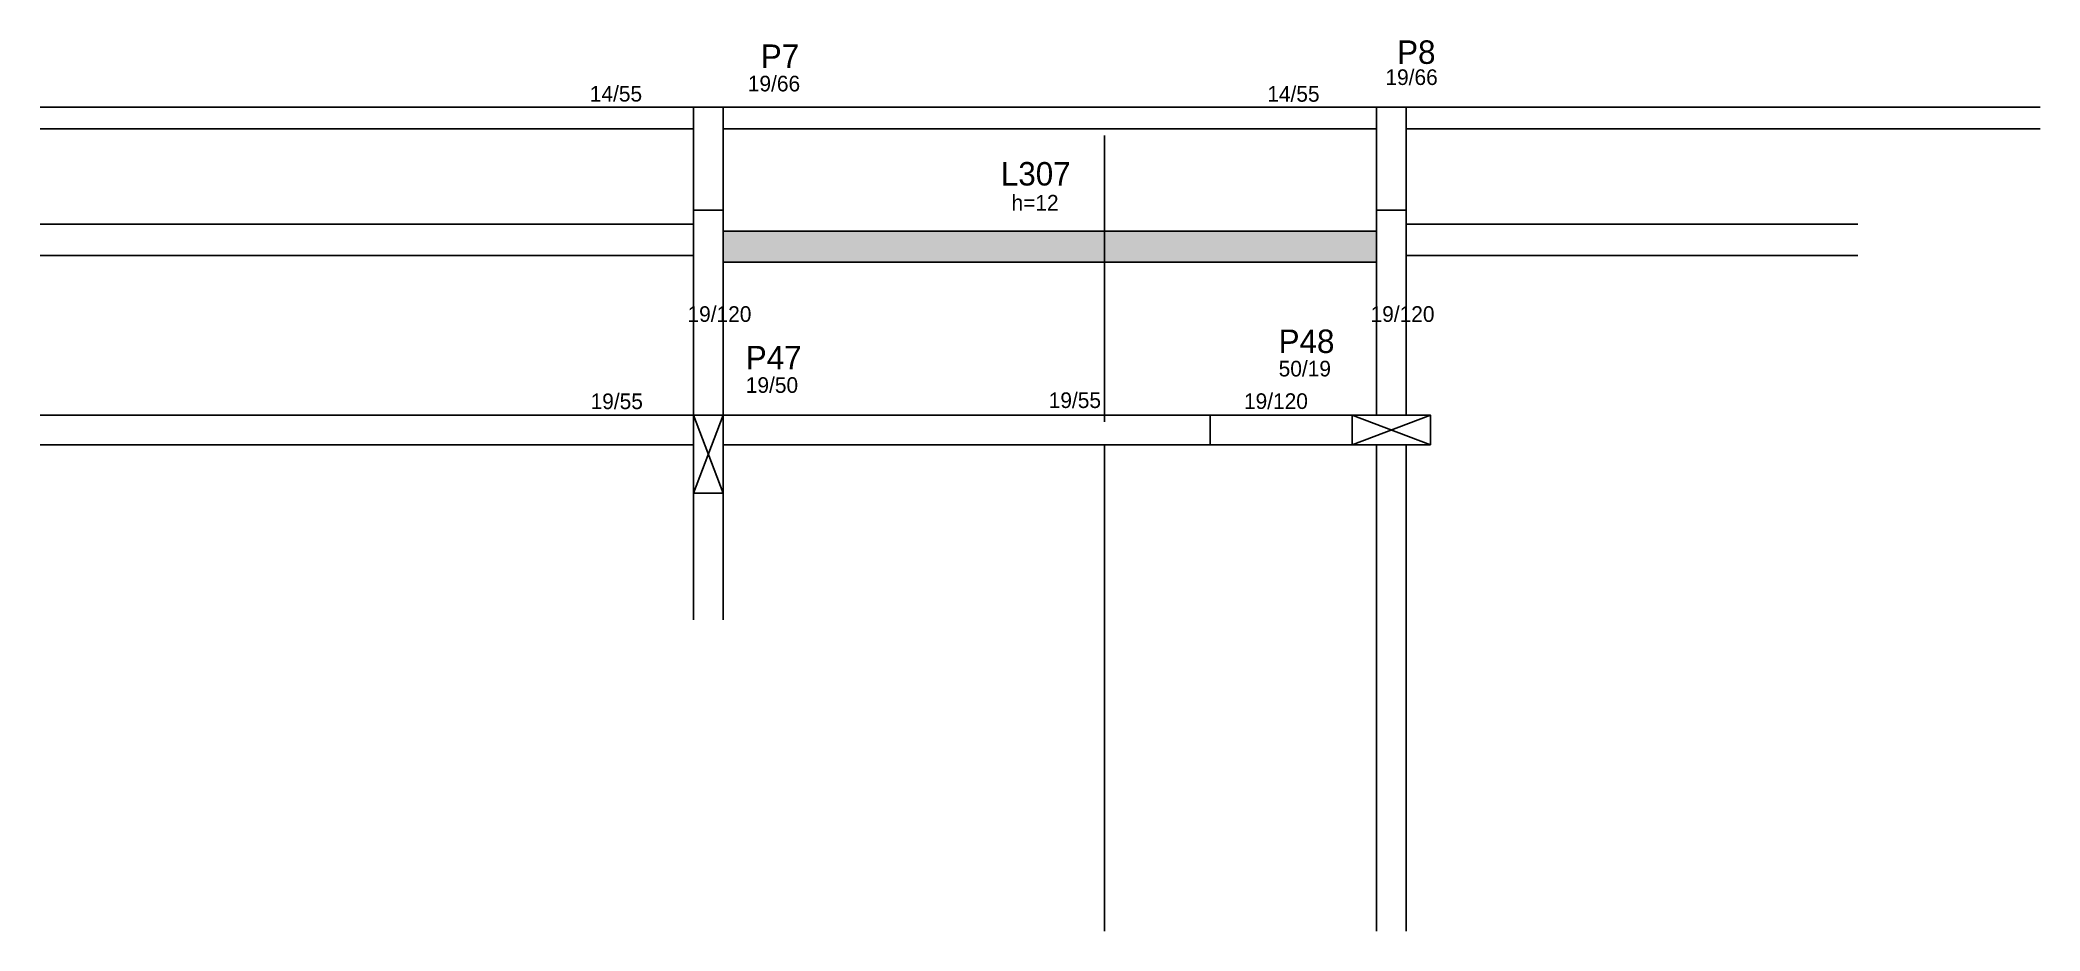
# Model space of a CAD drawing. Header units: metres. Extents: x 4915 to 6195, y 2281 to 2851.
import ezdxf

# ---------------------------------------------------------------- set-up
doc = ezdxf.new("R2010")
doc.units = ezdxf.units.M
for name, color, linetype in [('1', 7, 'Continuous'), ('3', 7, 'Continuous'), ('4', 7, 'Continuous'), ('7', 7, 'Continuous'), ('Hachura', 7, 'Continuous'), ('Painéis', 7, 'Continuous')]:
    doc.layers.add(name, color=color, linetype=linetype)

msp = doc.modelspace()

# ---------------------------------------------------------------- hatches: boundary and pattern name
at = {"layer": 'Hachura'}
h = msp.add_hatch(color=7, dxfattribs=at)
h.dxf.hatch_style = 1
h.paths.add_polyline_path([(5352.1, 2708.6), (5770.1, 2708.6), (5770.1, 2708.6), (5770.1, 2728.6), (5770.1, 2728.6), (5352.1, 2728.6), (5352.1, 2728.6), (5352.1, 2708.6)])

# ---------------------------------------------------------------- linework, layer by layer
at = {"layer": '1', "color": 7, "lineweight": 25}
for p, q in [((5333.1, 2560.9), (5352.1, 2610.9)), ((5352.1, 2560.9), (5333.1, 2610.9)), ((5754.6, 2591.9), (5804.6, 2610.9)), ((5804.6, 2591.9), (5754.6, 2610.9))]:
    msp.add_line(p, q, dxfattribs=at)
at = {"layer": '3', "color": 7, "lineweight": 25}
for p, q in [((4915.1, 2807.9), (5333.1, 2807.9)), ((5352.1, 2807.9), (5770.1, 2807.9)), ((5789.1, 2807.9), (6194.6, 2807.9)), ((4915.1, 2793.9), (5333.1, 2793.9)), ((5352.1, 2793.9), (5770.1, 2793.9)), ((5789.1, 2793.9), (6194.6, 2793.9)), ((5663.6, 2591.9), (5663.6, 2610.9))]:
    msp.add_line(p, q, dxfattribs=at)
for points in [[(5333.1, 2741.9), (5333.1, 2610.9)], [(5352.1, 2610.9), (5352.1, 2741.9)], [(5770.1, 2741.9), (5770.1, 2610.9)], [(5789.1, 2610.9), (5789.1, 2741.9)], [(5333.1, 2610.9), (4915.1, 2610.9)], [(5770.1, 2610.9), (5352.1, 2610.9)], [(4915.1, 2591.9), (5333.1, 2591.9)], [(5333.1, 2591.9), (5333.1, 2479.9)], [(5352.1, 2591.9), (5770.1, 2591.9)], [(5352.1, 2479.9), (5352.1, 2591.9)], [(5770.1, 2591.9), (5770.1, 2280.9)], [(5789.1, 2280.9), (5789.1, 2591.9)]]:
    msp.add_lwpolyline(points, dxfattribs=at)
at = {"layer": '7', "color": 7, "lineweight": 25}
for points in [[(5333.1, 2741.9), (5352.1, 2741.9), (5352.1, 2807.9), (5333.1, 2807.9), (5333.1, 2741.9)], [(5770.1, 2741.9), (5789.1, 2741.9), (5789.1, 2807.9), (5770.1, 2807.9), (5770.1, 2741.9)], [(5333.1, 2560.9), (5352.1, 2560.9), (5352.1, 2610.9), (5333.1, 2610.9), (5333.1, 2560.9)], [(5754.6, 2591.9), (5804.6, 2591.9), (5804.6, 2610.9), (5754.6, 2610.9), (5754.6, 2591.9)]]:
    msp.add_lwpolyline(points, dxfattribs=at)
at = {"layer": 'Painéis', "color": 7, "lineweight": 25}
for p, q in [((5596.1, 2606.6), (5596.1, 2789.6)), ((4915.1, 2732.9), (5333.1, 2732.9)), ((5352.1, 2728.6), (5770.1, 2728.6)), ((5789.1, 2732.9), (6078.1, 2732.9)), ((4915.1, 2712.9), (5333.1, 2712.9)), ((5789.1, 2712.9), (6078.1, 2712.9)), ((5352.1, 2708.6), (5770.1, 2708.6)), ((5596.1, 2280.9), (5596.1, 2591.9))]:
    msp.add_line(p, q, dxfattribs=at)

# ---------------------------------------------------------------- texts
at = {"layer": '3', "color": 7, "lineweight": 25}
for s, p in [('19/66', (5367.9, 2817.9)), ('19/66', (5775.8, 2822)), ('14/55', (5266.8, 2811.4)), ('14/55', (5700.2, 2811.3)), ('h=12', (5536.6, 2741.7)), ('19/120', (5329.3, 2670.5)), ('19/120', (5766.3, 2670.5)), ('50/19', (5707.5, 2635.6)), ('19/55', (5267.3, 2614.7)), ('19/50', (5366.6, 2625.1)), ('19/55', (5560.4, 2615.4)), ('19/120', (5685.3, 2614.8))]:
    msp.add_text(s, height=10, dxfattribs=at).set_placement(p)
at = {"layer": '4', "color": 7, "lineweight": 25}
for s, p in [('P7', (5376.2, 2832.9)), ('P8', (5783.3, 2835.5)), ('L307', (5529.8, 2757.7)), ('P48', (5707.5, 2650.6)), ('P47', (5366.6, 2640.1))]:
    msp.add_text(s, height=15, dxfattribs=at).set_placement(p)

doc.saveas('drawing.dxf')
